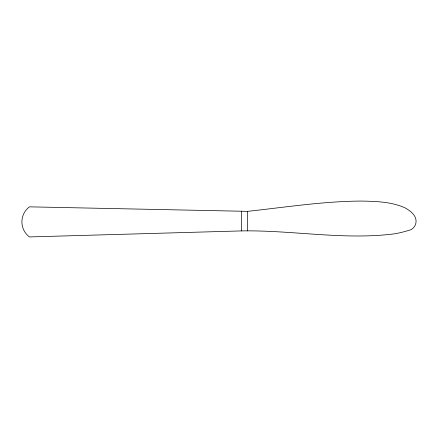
<?xml version="1.0" encoding="UTF-8"?>
<svg xmlns="http://www.w3.org/2000/svg" width="438" height="438" viewBox="0 0 438 438"><rect width="100%" height="100%" fill="white"/><g stroke="black" fill="none" stroke-linecap="round" stroke-linejoin="round"><path stroke-width="0.66" d="M247.585 211.351C285.543 207.256 323.425 201.234 361.684 201.069C376.423 201.381 391.807 201.737 405.429 208.045C410.258 210.875 415.908 214.97 416.1 221.13A9.778 9.778 0 0 1 411.211 229.6A117.63 117.63 0 0 1 394.83 233.793C343.929 240.358 292.639 230.043 241.568 230.908L29.423 236.931A18.807 18.807 0 0 1 29.423 206.84L247.585 211.351L247.585 230.908M241.568 211.351L241.568 230.908"/></g></svg>
